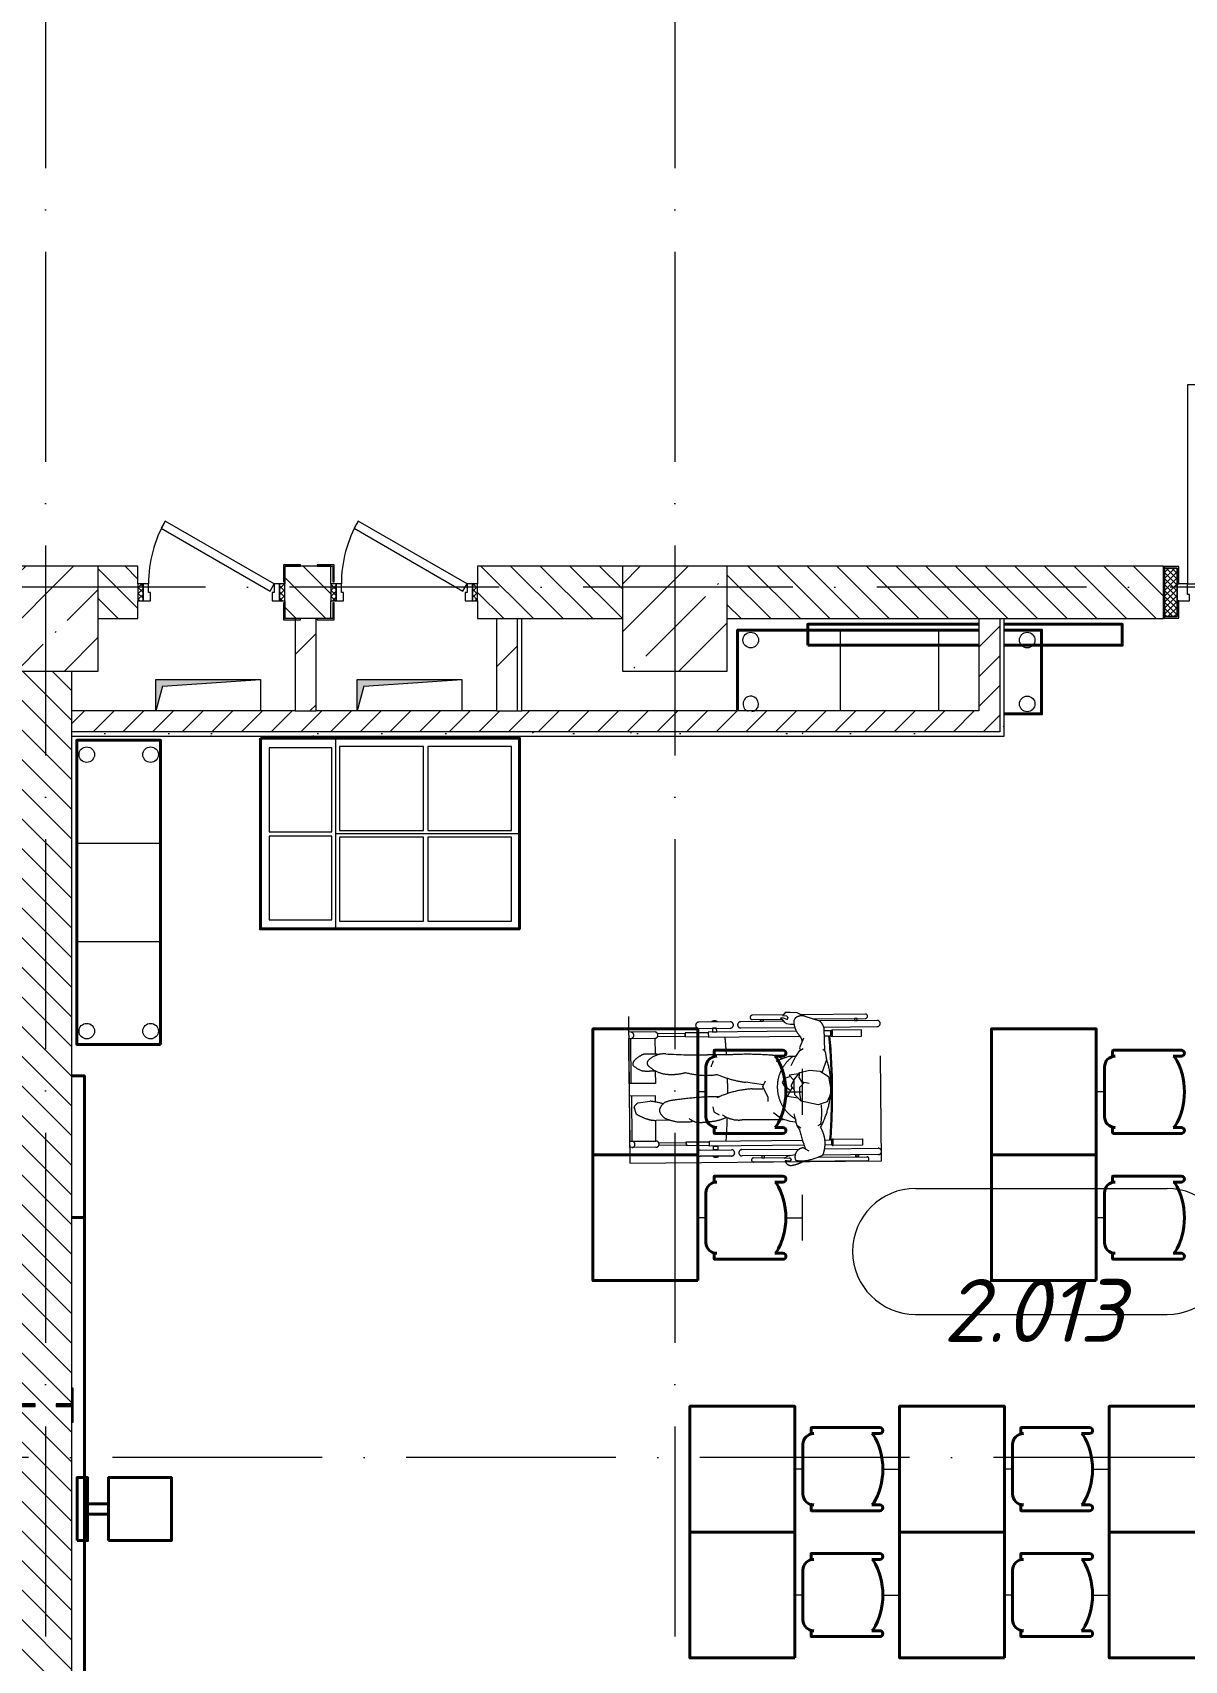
# Model space of a CAD drawing. Header units: millimetres. Extents: x -6467 to 105918, y -7090 to 92481.
# Drawn here: x 26888 to 32380, y 57964 to 65725 of the extents above; entities that cross this region are included whole.
import ezdxf

# ---------------------------------------------------------------- set-up
doc = ezdxf.new("R2010")
doc.units = ezdxf.units.MM
for name, pattern in [('50_200_ШТРИХ_1Т_ш5_п1_п1_', [1400, 1000, -200, 0, -200]), ('IMPORT-ACAD_ISO02W100', [3000, 2400, -600]), ('IMPORT-ACAD_ISO03W100', [6000, 2400, -3600])]:
    doc.linetypes.add(name, pattern=pattern)
for name, color, linetype, lineweight, true_color in [('A-AREA-IDEN-1', 7, 'Continuous', 9, 0xaaaaaa), ('A-GENM-1', 7, 'Continuous', 9, 0xaaaaaa), ('A-GENM-2', 7, 'Continuous', 20, 0xaaaaaa), ('I-WALL-1', 7, 'Continuous', 5, 0x787878), ('M-EQPM-1', 7, 'Continuous', 9, 0xaaaaaa), ('M-EQPM-2', 7, 'Continuous', 9, 0xe2e2e2), ('мебель 2 этаж-1', 7, 'Continuous', 40, 0xaaaaaa), ('Оси-3', 7, '50_200_ШТРИХ_1Т_ш5_п1_п1_', 9, 0xaaaaaa), ('ТХ_невидимый-1', 7, 'IMPORT-ACAD_ISO02W100', 20, 0xaaaaaa), ('ТХ_функционал-12', 7, 'IMPORT-ACAD_ISO03W100', 20, 0xaaaaaa), ('ТХ_функционал-14', 7, 'IMPORT-ACAD_ISO02W100', 20, 0xaaaaaa), ('ТХ_функционал-2', 7, 'Continuous', 40, 0xaaaaaa), ('ТХ_функционал-4', 7, 'Continuous', 20, 0xaaaaaa)]:
    doc.layers.add(name, color=color, linetype=linetype, lineweight=lineweight, true_color=true_color)
for name, color, linetype, lineweight in [('A-DOOR', 7, 'Continuous', 9), ('A-DOOR-2', 7, 'Continuous', 5), ('A-DOOR-FRAM', 7, 'Continuous', 9), ('A-DOOR-FRAM-2', 7, 'Continuous', 5), ('A-WALL', 7, 'Continuous', 5), ('A-WALL-FNSH-1', 7, 'Continuous', 5), ('I-WALL', 7, 'Continuous', 5), ('S-COLS', 7, 'Continuous', 9), ('S-COLS-1', 7, 'Continuous', 5)]:
    doc.layers.add(name, color=color, linetype=linetype, lineweight=lineweight)
doc.styles.add('ISOCPEUR_I', font='isocpeui.ttf', dxfattribs={"height": 300})
pattern_1 = [(135, (0, 0), (-70.71068, -70.71068), [])]
pattern_2 = [(45, (0, 0), (-169.7056, 169.7056), [])]
pattern_3 = [(0, (0, 0), (406.4, 101.6), [6.706, -298.094, 6.706, -298.094, -1625.6]), (0, (0, 0), (406.4, 101.6), [-609.6, 6.706, -602.894, 6.706, -298.094, -711.2]), (0, (0, 0), (406.4, 101.6), [-1524, 6.706, -196.494, 6.706, -501.294]), (120, (152.4, 50.8), (-291.18818, 301.15272), [6.706, -298.094, 6.706, -298.094, -1625.6]), (120, (152.4, 50.8), (-291.18818, 301.15272), [-609.6, 6.706, -602.894, 6.706, -298.094, -711.2]), (120, (152.4, 50.8), (-291.18818, 301.15272), [-1524, 6.706, -196.494, 6.706, -501.294]), (240, (203.2, 254), (-115.21182, -402.75272), [6.706, -298.094, 6.706, -298.094, -1625.6]), (240, (203.2, 254), (-115.21182, -402.75272), [-609.6, 6.706, -602.894, 6.706, -298.094, -711.2]), (240, (203.2, 254), (-115.21182, -402.75272), [-1524, 6.706, -196.494, 6.706, -501.294])]
pattern_4 = [(45, (0, 0), (-70.71068, 70.71068), [])]

# ---------------------------------------------------------------- blocks, each defined once
blk = doc.blocks.new('BSC_Колонна _Прямоугольная - 500х500-V12-АИ_План этажа Радиаторы_2')
at = {"layer": 'S-COLS-1'}
h = blk.add_hatch(dxfattribs=at)
h.set_pattern_fill('FP_40', color=256, style=0, pattern_type=2)
h.set_pattern_definition([(45, (-26950, -62931.04), (-228.0985, 228.0985), []), (45, (-26721.9, -62931.04), (-228.0985, 228.0985), [403.225, -80.645, 6.706, -73.939])])
h.paths.add_polyline_path([(-250, -250), (250, -250), (250, 250), (-250, 250)])
for p, q in [((250, 250), (-250, 250)), ((-250, 250), (-250, -250)), ((250, -250), (250, 250)), ((-250, -250), (250, -250))]:
    blk.add_line(p, q, dxfattribs=at)
blk = doc.blocks.new('BSC_Колонна _Прямоугольная - 500х500-V88-АИ_План этажа Радиаторы_2')
at = {"layer": 'S-COLS-1'}
h = blk.add_hatch(dxfattribs=at)
h.set_pattern_fill('FP_116', color=256, style=0, pattern_type=2)
h.set_pattern_definition([(45, (-29950, -62931.04), (-228.0985, 228.0985), []), (45, (-29721.9, -62931.04), (-228.0985, 228.0985), [403.225, -80.645, 6.706, -73.939])])
h.paths.add_polyline_path([(-250, -250), (250, -250), (250, 250), (-250, 250)])
for p, q in [((250, 250), (-250, 250)), ((-250, 250), (-250, -250)), ((250, -250), (250, 250)), ((-250, -250), (250, -250))]:
    blk.add_line(p, q, dxfattribs=at)
blk = doc.blocks.new('110_Дверь_СКБ_2Ст_Наружная1 - СОШ_Д-07_1760_1440_х2400мм_Все учебные помещения_ читальные залы-25547909-АИ_План этажа Радиаторы_2')
at = {"layer": 'A-DOOR-2'}
h = blk.add_hatch(dxfattribs=at)
h.set_pattern_fill('FP_120', color=256, style=0, pattern_type=2)
h.set_pattern_definition([(135, (1456.41, 189.685), (-14.14214, -14.14214), []), (225, (1456.41, 189.685), (14.14214, -14.14214), [])])
h.paths.add_polyline_path([(839.5, -115), (899.5, -115), (899.5, 115), (839.5, 115)])
at = {"layer": 'A-DOOR-FRAM-2'}
h = blk.add_hatch(dxfattribs=at)
h.set_pattern_fill('FP_121', color=256, style=0, pattern_type=2)
h.set_pattern_definition([(45, (-666.384, 189.685), (-14.1421, 14.1421), []), (135, (-666.384, 189.685), (-14.1421, -14.1421), [])])
h.paths.add_polyline_path([(-860.5, -115), (-800.5, -115), (-800.5, 115), (-860.5, 115)])
at = {"layer": 'A-DOOR'}
for p, q in [((-750.5, 990), (-750.5, 40)), ((-700.5, 990), (-750.5, 990)), ((-700.5, 40), (-700.5, 990)), ((789.5, 630), (739.5, 630)), ((739.5, 630), (739.5, 40)), ((789.5, 40), (789.5, 630)), ((-750.5, 40), (-700.5, 40)), ((739.5, 40), (789.5, 40))]:
    blk.add_line(p, q, dxfattribs=at)
at = {"layer": 'A-DOOR-2'}
for p, q in [((-792.5, 123), (-862.5, 123)), ((-862.5, 123), (-862.5, 115)), ((-862.5, 115), (-800.5, 115)), ((-800.5, 115), (-800.5, 40)), ((-792.5, 40), (-792.5, 123)), ((901.5, 123), (831.5, 123)), ((831.5, 123), (831.5, 40)), ((839.5, 40), (839.5, 115)), ((839.5, 115), (901.5, 115)), ((901.5, 115), (901.5, 123)), ((-800.5, 40), (-792.5, 40)), ((831.5, 40), (839.5, 40)), ((-792.5, -40), (-800.5, -40)), ((-800.5, -40), (-800.5, -115)), ((-792.5, -123), (-792.5, -40)), ((839.5, -40), (831.5, -40)), ((831.5, -40), (831.5, -123)), ((839.5, -115), (839.5, -40)), ((-862.5, -115), (-862.5, -123)), ((-800.5, -115), (-862.5, -115)), ((-862.5, -123), (-792.5, -123)), ((831.5, -123), (901.5, -123)), ((901.5, -115), (839.5, -115)), ((901.5, -123), (901.5, -115))]:
    blk.add_line(p, q, dxfattribs=at)
for centre, radius, start, end in [((-750.5, 40), 950, 0, 90), ((789.5, 40), 590, 90, 180)]:
    blk.add_arc(centre, radius, start, end, dxfattribs=at)
at = {"layer": 'A-DOOR-FRAM'}
for p, q in [((-800.5, 115), (-860.5, 115)), ((-860.5, 115), (-860.5, -115)), ((-800.5, -115), (-800.5, 115)), ((899.5, 115), (839.5, 115)), ((839.5, 115), (839.5, -115)), ((899.5, -115), (899.5, 115)), ((-750.5, 40), (-800.5, 40)), ((-800.5, 40), (-800.5, -40)), ((-750.5, -10), (-750.5, 40)), ((789.5, 40), (789.5, -10)), ((839.5, 40), (789.5, 40)), ((839.5, -40), (839.5, 40)), ((-800.5, -40), (-740.5, -40)), ((-740.5, -10), (-750.5, -10)), ((-740.5, -40), (-740.5, -10)), ((789.5, -10), (779.5, -10)), ((779.5, -10), (779.5, -40)), ((779.5, -40), (839.5, -40)), ((-860.5, -115), (-800.5, -115)), ((839.5, -115), (899.5, -115))]:
    blk.add_line(p, q, dxfattribs=at)
blk = doc.blocks.new('Канал вертикальный прямоугольный - Шахта - значок проема-24087324-АИ_План этажа Радиаторы_2')
at = {"layer": 'M-EQPM-2'}
blk.add_hatch(color=256, dxfattribs=at).paths.add_polyline_path([(-250, 75), (-250, -75), (-217.5, 42.5), (250, 75)])
at = {"layer": 'M-EQPM-1'}
for p, q in [((-250, -75), (-250, 75)), ((-250, 75), (250, 75)), ((-217.5, 42.5), (-250, -75)), ((-217.5, 42.5), (250, 75)), ((250, 75), (250, -75)), ((250, -75), (-250, -75))]:
    blk.add_line(p, q, dxfattribs=at)
blk = doc.blocks.new('110_Дверь_СКБ_1Ст_Внутренняя - ДОО_Д-22_Дв_700x2100h_Технический шкаф ЭОМ и СС EI30-25217176-АИ_План этажа Радиаторы_2')
at = {"layer": 'A-DOOR-2'}
h = blk.add_hatch(dxfattribs=at)
h.set_pattern_fill('FP_232', color=256, style=0, pattern_type=2)
h.set_pattern_definition([(135, (1951.41, 189.685), (-14.14214, -14.14214), []), (225, (1951.41, 189.685), (14.14214, -14.14214), [])])
h.paths.add_polyline_path([(362.5, -40), (362.5, 40), (337.5, 40), (337.5, -40)])
at = {"layer": 'A-DOOR-FRAM-2'}
h = blk.add_hatch(dxfattribs=at)
h.set_pattern_fill('FP_233', color=256, style=0, pattern_type=2)
h.set_pattern_definition([(45, (-171.384, 189.685), (-14.1421, 14.1421), []), (135, (-171.384, 189.685), (-14.1421, -14.1421), [])])
h.paths.add_polyline_path([(-312.5, -40), (-312.5, 40), (-337.5, 40), (-337.5, -40)])
at = {"layer": 'A-DOOR'}
for p, q in [((-207.1, 340), (-227.1, 305.4)), ((312.5, 40), (-207.1, 340)), ((-227.1, 305.4), (292.5, 5.4)), ((292.5, 5.4), (312.5, 40))]:
    blk.add_line(p, q, dxfattribs=at)
at = {"layer": 'A-DOOR-2'}
blk.add_arc((312.5, 40), 600, 150, 180, dxfattribs=at)
at = {"layer": 'A-DOOR-FRAM'}
for p, q in [((-312.5, 40), (-337.5, 40)), ((-337.5, 40), (-337.5, -40)), ((-287.5, 40), (-312.5, 40)), ((-312.5, 40), (-312.5, -40)), ((-312.5, -40), (-312.5, 40)), ((-287.5, 0), (-287.5, 40)), ((-277.5, 0), (-287.5, 0)), ((-277.5, -40), (-277.5, 0)), ((312.5, 0), (302.5, 0)), ((302.5, 0), (302.5, -40)), ((312.5, 40), (312.5, 0)), ((337.5, 40), (312.5, 40)), ((337.5, -40), (337.5, 40)), ((362.5, 40), (337.5, 40)), ((337.5, 40), (337.5, -40)), ((362.5, -40), (362.5, 40)), ((-337.5, -40), (-312.5, -40)), ((-312.5, -40), (-277.5, -40)), ((302.5, -40), (337.5, -40)), ((337.5, -40), (362.5, -40))]:
    blk.add_line(p, q, dxfattribs=at)
blk = doc.blocks.new('АР_Перемычка1 - АР_Перемычка-25547967-АИ_План этажа Радиаторы_2')
at = {"layer": 'A-GENM-1'}
blk.add_line((-350, -125), (-343, -125), dxfattribs=at)
blk = doc.blocks.new('Фахверк _газобетон торцы_789 - Фахверк _газобетон торцы_-25914438-АИ_План этажа Радиаторы_2')
at = {"layer": 'A-GENM-2'}
for p, q in [((-31025, 11134.7), (-31106, 11134.7)), ((-31106, 11134.7), (-31106, 11053.7)), ((-31100, 11053.7), (-31100, 11128.7)), ((-31100, 11128.7), (-31025, 11128.7)), ((-31025, 11128.7), (-31025, 11134.7)), ((-31106, 11053.7), (-31100, 11053.7)), ((-31100, 10953.7), (-31106, 10953.7)), ((-31106, 10953.7), (-31106, 10872.7)), ((-31100, 10878.7), (-31100, 10953.7)), ((-31106, 10872.7), (-31025, 10872.7)), ((-31025, 10878.7), (-31100, 10878.7)), ((-31025, 10872.7), (-31025, 10878.7))]:
    blk.add_line(p, q, dxfattribs=at)
blk = doc.blocks.new('Фахверк _газобетон торцы_790 - Фахверк _газобетон торцы_-25914458-АИ_План этажа Радиаторы_2')
at = {"layer": 'A-GENM-2'}
for p, q in [((41046, 11134.7), (40965, 11134.7)), ((40965, 11134.7), (40965, 11128.7)), ((40965, 11128.7), (41040, 11128.7)), ((41040, 11128.7), (41040, 11053.7)), ((41046, 11053.7), (41046, 11134.7)), ((41040, 11053.7), (41046, 11053.7)), ((41040, 10953.7), (41040, 10878.7)), ((41046, 10953.7), (41040, 10953.7)), ((41046, 10872.7), (41046, 10953.7)), ((41040, 10878.7), (40965, 10878.7)), ((40965, 10878.7), (40965, 10872.7)), ((40965, 10872.7), (41046, 10872.7))]:
    blk.add_line(p, q, dxfattribs=at)
blk = doc.blocks.new('Фахверк _газобетон торцы_863 - Фахверк _газобетон торцы_-26105413-АИ_План этажа Радиаторы_2')
at = {"layer": 'A-GENM-2'}
for p, q in [((41046, 11134.7), (40965, 11134.7)), ((40965, 11134.7), (40965, 11128.7)), ((40965, 11128.7), (41040, 11128.7)), ((41040, 11128.7), (41040, 11053.7)), ((41046, 11053.7), (41046, 11134.7)), ((41040, 11053.7), (41046, 11053.7)), ((41040, 10953.7), (41040, 10878.7)), ((41046, 10953.7), (41040, 10953.7)), ((41046, 10872.7), (41046, 10953.7)), ((41040, 10878.7), (40965, 10878.7)), ((40965, 10878.7), (40965, 10872.7)), ((40965, 10872.7), (41046, 10872.7))]:
    blk.add_line(p, q, dxfattribs=at)
blk = doc.blocks.new('Фахверк _газобетон торцы_864 - Фахверк _газобетон торцы_-26105470-АИ_План этажа Радиаторы_2')
at = {"layer": 'A-GENM-2'}
for p, q in [((41046, 105920.3), (40965, 105920.3)), ((40965, 105920.3), (40965, 105914.3)), ((40965, 105914.3), (41040, 105914.3)), ((41040, 105914.3), (41040, 105839.3)), ((41046, 105839.3), (41046, 105920.3)), ((41040, 105839.3), (41046, 105839.3)), ((41046, 105739.3), (41040, 105739.3)), ((41040, 105739.3), (41040, 105664.3)), ((41046, 105658.3), (41046, 105739.3)), ((41040, 105664.3), (40965, 105664.3)), ((40965, 105664.3), (40965, 105658.3)), ((40965, 105658.3), (41046, 105658.3))]:
    blk.add_line(p, q, dxfattribs=at)
blk = doc.blocks.new('мебель 2 этаж-28800768-АИ_План этажа Радиаторы_2')
at = {"layer": 'ТХ_невидимый-1'}
for p, q in [((32323.1, 62280.7), (32323.1, 62499.4)), ((32823.1, 62280.7), (32823.1, 62499.4)), ((34223.5, 62280.7), (34223.5, 62499.4)), ((32362.1, 62390), (32323.1, 62390)), ((32743.4, 62390), (32823.1, 62390)), ((34262.5, 62390), (34223.5, 62390)), ((32323.1, 61680.7), (32323.1, 61899.4)), ((32823.1, 61680.7), (32823.1, 61899.4)), ((34223.5, 61680.7), (34223.5, 61899.4)), ((32362.1, 61790), (32323.1, 61790)), ((32743.4, 61790), (32823.1, 61790)), ((34262.5, 61790), (34223.5, 61790)), ((32785.5, 60481.4), (32785.5, 60700.1)), ((33285.5, 60481.4), (33285.5, 60700.1)), ((33785.5, 60481.4), (33785.5, 60700.1)), ((34285.5, 60481.4), (34285.5, 60700.1)), ((32824.5, 60590.8), (32785.5, 60590.8)), ((33205.7, 60590.8), (33285.5, 60590.8)), ((33824.5, 60590.8), (33785.5, 60590.8)), ((34205.7, 60590.8), (34285.5, 60590.8)), ((32785.5, 59881.4), (32785.5, 60100.1)), ((33285.5, 59881.4), (33285.5, 60100.1)), ((33785.5, 59881.4), (33785.5, 60100.1)), ((34285.5, 59881.4), (34285.5, 60100.1)), ((32824.5, 59990.8), (32785.5, 59990.8)), ((33205.7, 59990.8), (33285.5, 59990.8)), ((33824.5, 59990.8), (33785.5, 59990.8)), ((34205.7, 59990.8), (34285.5, 59990.8))]:
    blk.add_line(p, q, dxfattribs=at)
at = {"layer": 'ТХ_функционал-12'}
for p, q in [((32477.8, 62723.9), (32327.8, 62722.4)), ((32731.9, 62726.4), (32527.8, 62724.4)), ((32730.1, 62756.4), (32582.5, 62754.9)), ((32582.7, 62734.9), (32723.4, 62736.3)), ((32746.2, 62736.5), (32750.2, 62736.6)), ((33122.5, 62760.2), (32816.4, 62757.2)), ((32904.6, 62727), (32835.6, 62749.7)), ((32871.9, 62737.8), (33122.7, 62740.2)), ((33177.8, 62730.8), (32901.5, 62728.1)), ((32005.7, 62429.2), (32003.6, 62644.2)), ((32328.1, 62692.4), (32478.1, 62693.9)), ((32528.1, 62694.4), (32785.8, 62696.9)), ((32924, 62698.3), (33178.1, 62700.8)), ((32928.9, 62584.4), (32925.1, 62694.2)), ((32122.9, 62488.9), (32092.2, 62488.6)), ((32781.2, 62445.7), (32809.2, 62482.6)), ((32636.9, 62423.8), (32551, 62435.3)), ((32582.3, 62404.1), (32632.7, 62404.6)), ((32006.3, 62369.2), (32008.4, 62154.3)), ((32039.3, 62337.1), (32094.8, 62346)), ((32816, 62346), (32784.8, 62377.3)), ((32030.8, 62282.4), (32019.2, 62316.4)), ((32190.1, 62255.2), (32124.5, 62253.9)), ((32730.8, 62257.2), (32534.2, 62256.6)), ((32909.8, 62236.5), (32896.3, 62227.8)), ((32333.8, 62112.5), (32483.8, 62113.9)), ((32533.8, 62114.4), (32807.6, 62117.1)), ((32826.9, 62123), (32852.9, 62107.9)), ((33184.1, 62090.8), (32917.6, 62088.2)), ((32928.1, 62118.3), (33183.8, 62120.8)), ((32484.1, 62083.9), (32334.1, 62082.5)), ((32760.3, 62086.6), (32534.1, 62084.4)), ((32589.2, 62075), (32739.7, 62076.4)), ((32741.2, 62056.5), (32589.4, 62055)), ((33129.4, 62060.3), (32823.6, 62057.3)), ((32894, 62078), (33129.2, 62080.3))]:
    blk.add_line(p, q, dxfattribs=at)
at = {"layer": 'ТХ_функционал-12', "flags": 128}
for points in [[(31992.6, 62749.1), (31999.4, 62049.2), (33199.4, 62061), (33192.5, 62760.9)], [(32634.7, 62735.4), (32634.8, 62725.4), (32622.8, 62725.3), (32622.7, 62735.3)], [(33070.7, 62739.7), (33070.8, 62729.7), (33082.8, 62729.8), (33082.7, 62739.8)], [(32393.1, 62693.1), (32393.3, 62675.1), (32413.3, 62675.3), (32413.1, 62693.3)], [(32963.3, 62683.7), (32963.5, 62653.7), (33103.5, 62655), (33103.2, 62685), (32963.3, 62683.7), (32963.5, 62653.7), (32960.5, 62653.6), (32960.3, 62683.6)], [(32398.8, 62113.1), (32398.7, 62131.1), (32418.7, 62131.3), (32418.8, 62113.3)], [(32968.7, 62133.7), (32968.4, 62163.7), (33108.4, 62165.1), (33108.7, 62135.1), (32968.7, 62133.7), (32968.4, 62163.7), (32965.4, 62163.7), (32965.7, 62133.7)], [(32641.2, 62075.5), (32641.1, 62085.5), (32629.1, 62085.4), (32629.2, 62075.4)], [(33077.2, 62079.8), (33077.1, 62089.8), (33089.1, 62089.9), (33089.2, 62079.9)]]:
    blk.add_lwpolyline(points, close=True, dxfattribs=at)
for points in [[(32822.6, 62752.2), (32819.2, 62755.8), (32796.3, 62767.1), (32763.6, 62767.8), (32739.9, 62767.9), (32735.6, 62760.9), (32727.3, 62754), (32746.8, 62751.7), (32753.1, 62746.3), (32749.9, 62735.5), (32731.8, 62740.4), (32717.3, 62741.2), (32728.7, 62732), (32734.5, 62721.8), (32746, 62716.1), (32762.9, 62712.7), (32783, 62712.7)], [(32118.3, 62675.4), (31993.3, 62674.1), (31993.6, 62644.1), (32118.6, 62645.4), (32119.3, 62569.1)], [(32120.1, 62488.9), (32120.7, 62430.4), (31995.7, 62429.1), (31993.6, 62644.1)], [(32132.2, 62654.5), (32263.5, 62655.8), (32263.4, 62667.8), (32132.1, 62666.5)], [(32373.3, 62671.9), (32263.3, 62670.8), (32263.5, 62652.8), (32373.5, 62653.9)], [(32793.3, 62679), (32373.3, 62674.9), (32373.5, 62650.9), (32811, 62655.2)], [(32827.2, 62645.6), (32808, 62600.4), (32813.5, 62587.5)], [(32926.4, 62656.3), (32957.5, 62656.6), (32957.3, 62680.6), (32925.6, 62680.3)], [(32960.3, 62683.6), (32957.3, 62680.6), (32957.5, 62656.6), (32960.5, 62653.6)], [(32788.6, 62558.6), (32757.7, 62558.3), (32704.1, 62538.7), (32696.1, 62534)], [(32825.1, 62594.7), (32805.3, 62582.4), (32788.6, 62558.6), (32767.5, 62513.9)], [(32917, 62482.5), (32937.9, 62544.3), (32931.9, 62581.1), (32928.9, 62584.4), (32919.8, 62593.4)], [(32397.1, 62537.8), (32392.1, 62523.1), (32386.8, 62513.4), (32386.9, 62508.6)], [(32854.6, 62430.4), (32820.8, 62435.4), (32806.5, 62458.9), (32809.1, 62482.6), (32855.9, 62492.9), (32907.3, 62488.8), (32947.1, 62462.9), (32955.9, 62410.5), (32956.2, 62378.9), (32939.9, 62341.9), (32897.8, 62328.4), (32816, 62346), (32810.2, 62382.7), (32809.9, 62411.6), (32830.3, 62434)], [(32659.5, 62344.3), (32658.5, 62362.8), (32632.7, 62415.2), (32646, 62442)], [(32764.6, 62462.8), (32736.4, 62452.9), (32725.3, 62434.5), (32733.8, 62421.4), (32759.3, 62400.7), (32765.7, 62396.7)], [(32773.3, 62411.3), (32751.2, 62369), (32800.6, 62361.4)], [(32804.2, 62476), (32758.6, 62468.9), (32781.4, 62445.5)], [(32781.1, 62445.2), (32767.6, 62419.1), (32781.8, 62400.9)], [(32121.6, 62341.2), (32121.3, 62370.4), (31996.3, 62369.1), (31998.4, 62154.2)], [(32123.7, 62125.4), (31998.7, 62124.2), (31998.4, 62154.2), (32123.4, 62155.4), (32122.4, 62253.9)], [(32394.1, 62319.1), (32399.5, 62295), (32425.5, 62280.7)], [(32789.4, 62245.5), (32763.7, 62248.2), (32718.6, 62263.6), (32684.9, 62289.8)], [(32814.2, 62216.1), (32797.5, 62228), (32782.4, 62284.8)], [(32137.2, 62146.5), (32268.5, 62147.8), (32268.6, 62135.8), (32137.4, 62134.5)], [(32378.6, 62133.9), (32268.6, 62132.8), (32268.5, 62150.8), (32378.5, 62151.9)], [(32829.9, 62135.3), (32378.7, 62130.9), (32378.4, 62154.9), (32822.1, 62159.3)], [(32758.3, 62074.1), (32736, 62072.2), (32737, 62074.8), (32754.3, 62085.5), (32788.1, 62091.8)], [(32929.4, 62160.3), (32962.4, 62160.6), (32962.6, 62136.6), (32930.1, 62136.3)], [(32965.7, 62133.7), (32962.6, 62136.6), (32962.4, 62160.6), (32965.4, 62163.7)]]:
    blk.add_lwpolyline(points, dxfattribs=at)
at = {"layer": 'ТХ_функционал-12'}
for centre, radius, start, end in [((32328, 62707.4), 15, 90.56305, 270.56305), ((32403, 62703.2), 25, 53.69315, 127.43295), ((32478, 62708.9), 15, 270.56305, 90.56305), ((32528, 62709.4), 15, 90.56305, 270.56305), ((32582.6, 62744.9), 10, 90.56305, 270.56305), ((32808.6, 62721.2), 28.5, 116.49356, 168.91943), ((32889.9, 62730.2), 109.3, 181.79756, 218.17966), ((32819.3, 62699.9), 52.4, 71.84519, 116.49356), ((32865.4, 62679.7), 61.5, 13.6519, 50.41976), ((33122.6, 62750.2), 10, 270.56305, 90.56305), ((33177.9, 62715.8), 15, 270.56305, 90.56305), ((32003.4, 62659.2), 15, 270.56305, 90.56305), ((32118.4, 62660.4), 15, 270.56305, 90.56305), ((29385.9, 62373.5), 3080.2, 3.58721, 5.18118), ((32770.7, 62624.1), 50.8, 7.8508, 49.10449), ((29880.9, 62378.4), 3080.2, 355.94493, 5.18118), ((29885.9, 62378.4), 3080.2, 355.94493, 5.18118), ((32156.3, 62391.4), 201, 121.09833, 133.16048), ((32074.8, 62528.7), 41.3, 86.38319, 122.75637), ((32076.9, 61531.5), 1038.5, 86.5971, 89.97054), ((32163.6, 62462.6), 108.5, 86.54015, 135.48179), ((32325.7, 65143.8), 2577.6, 266.54015, 270.95687), ((32406.4, 60314.4), 2252.4, 88.38009, 90.95687), ((32561, 61184.3), 1384.6, 85.81177, 93.7666), ((32664.5, 62455), 110.2, 56.19276, 91.19828), ((32879.7, 62413.6), 177.5, 125.30566, 239.16304), ((32044.6, 62520.1), 31.3, 145.21812, 185.99071), ((32101.2, 62613.1), 130.3, 227.61326, 249.54155), ((32089.8, 62734), 245.4, 261.99729, 270.56305), ((32098.2, 62526.9), 16.7, 135.48179, 225.64431), ((32189.1, 62619.9), 146.7, 225.64431, 265.17848), ((32197.7, 62722.3), 249.5, 265.17848, 285.68311), ((32362.1, 62820.8), 352.3, 254.03767, 278.68011), ((32540.6, 62417.3), 417.5, 331.88467, 18.03045), ((32607.9, 61953.2), 451.6, 93.25853, 115.5412), ((32621.8, 62959.9), 529.3, 247.03466, 262.32282), ((29385.9, 62373.5), 3080.2, 0.15761, 1.50358), ((33092.1, 62427.8), 311.4, 176.70193, 189.33873), ((32060.9, 62296), 46.4, 117.71132, 153.86771), ((31931.7, 61365.1), 994.3, 76.85445, 80.55751), ((32207.3, 62279.8), 72.2, 124.12876, 150.20186), ((32229.2, 62184.3), 167.4, 93.8236, 111.88266), ((32429, 60901.8), 1464.8, 90.11321, 98.27825), ((32589.2, 62291.3), 325.3, 350.29253, 6.47195), ((32349.9, 62931), 722.8, 243.80367, 247.33864), ((32121.9, 62384.9), 131, 247.33864, 271.13558), ((32167.1, 62301.5), 26.6, 147.51543, 213.61068), ((32216.1, 62332.7), 84.7, 212.87217, 235.04941), ((32266.1, 62501.3), 257.6, 247.5008, 259.29167), ((32256.5, 62667.7), 421.3, 264.79262, 275.52584), ((32344.4, 62339), 98.4, 231.10015, 250.26556), ((32338.3, 62438.3), 193.9, 261.97559, 281.293), ((32371.1, 62447.7), 199.5, 271.46297, 296.4533), ((32517.7, 62387.8), 132.2, 234.29652, 277.19576), ((29385.9, 62373.5), 3080.2, 355.94493, 358.01582), ((32873.4, 62263.6), 84.7, 181.59556, 220.15688), ((33531.3, 62378.1), 742.1, 193.17286, 200.54976), ((32783.1, 62143.9), 147.2, 338.22773, 31.39332), ((32008.6, 62139.3), 15, 270.56305, 90.56305), ((32123.6, 62140.4), 15, 270.56305, 90.56305), ((32334, 62097.5), 15, 90.56305, 270.56305), ((32484, 62098.9), 15, 270.56305, 90.56305), ((32534, 62099.4), 15, 90.56305, 270.56305), ((32829.5, 62080.1), 43.1, 93.53084, 202.17186), ((33183.9, 62105.8), 15, 270.56305, 90.56305), ((32408.9, 62103.2), 25, 233.69315, 307.43295), ((32589.3, 62065), 10, 90.56305, 270.56305), ((32766.7, 62066), 27.2, 189.09662, 268.76759), ((32555, 60946.1), 1130.8, 79.39201, 80.58988), ((32758.4, 62063.4), 10.8, 51.91108, 90.90266), ((32765.8, 62059.8), 3.54, 86.25802, 220.16387), ((32739.2, 62038.8), 42, 45.70995, 51.91108), ((32766.3, 62066.6), 3.2, 266.25802, 45.70995), ((32747.9, 62193.5), 155.8, 276.71132, 301.79229), ((32818.4, 62188.3), 127.8, 256.98527, 282.07265), ((32778.3, 62376.2), 319.9, 282.07265, 296.25758), ((33129.3, 62070.3), 10, 270.56305, 90.56305)]:
    blk.add_arc(centre, radius, start, end, dxfattribs=at)
at = {"layer": 'ТХ_функционал-14', "flags": 128}
for points in [[(31015.2, 63636.1), (31015.2, 64036.1), (30615.2, 64036.1), (30615.2, 63636.1)], [(31435.2, 63636.1), (31435.2, 64036.1), (31035.2, 64036.1), (31035.2, 63636.1)], [(30278.5, 63629.6), (30578.5, 63629.6), (30578.5, 64029.6), (30278.5, 64029.6)], [(30278.5, 63209.6), (30578.5, 63209.6), (30578.5, 63609.6), (30278.5, 63609.6)], [(31015.2, 63204.1), (31015.2, 63604.1), (30615.2, 63604.1), (30615.2, 63204.1)], [(31435.2, 63204.1), (31435.2, 63604.1), (31035.2, 63604.1), (31035.2, 63204.1)]]:
    blk.add_lwpolyline(points, close=True, dxfattribs=at)
at = {"layer": 'ТХ_функционал-2'}
for p, q in [((33663.5, 64519.5), (32847.2, 64519.5)), ((32400.6, 62562.6), (32400.6, 62585.7)), ((32403.1, 62588.2), (32729.2, 62588.2)), ((32413.4, 62560), (32403.1, 62560)), ((32729.2, 62560), (32689.9, 62560)), ((34301, 62562.6), (34301, 62585.7)), ((34303.5, 62588.2), (34629.6, 62588.2)), ((34313.8, 62560), (34303.5, 62560)), ((34629.6, 62560), (34590.3, 62560)), ((32362.1, 62271.3), (32362.1, 62508.7)), ((34262.5, 62271.3), (34262.5, 62508.7)), ((32400.6, 62194.4), (32400.6, 62217.5)), ((32403.1, 62220.1), (32413.4, 62220.1)), ((32729.2, 62191.8), (32403.1, 62191.8)), ((32689.9, 62220.1), (32729.2, 62220.1)), ((34301, 62194.4), (34301, 62217.5)), ((34303.5, 62220.1), (34313.8, 62220.1)), ((34629.6, 62191.8), (34303.5, 62191.8)), ((34590.3, 62220.1), (34629.6, 62220.1)), ((32400.6, 61962.6), (32400.6, 61985.7)), ((32403.1, 61988.2), (32729.2, 61988.2)), ((32413.4, 61960), (32403.1, 61960)), ((32729.2, 61960), (32689.9, 61960)), ((34301, 61962.6), (34301, 61985.7)), ((34303.5, 61988.2), (34629.6, 61988.2)), ((34313.8, 61960), (34303.5, 61960)), ((34629.6, 61960), (34590.3, 61960)), ((32362.1, 61671.3), (32362.1, 61908.7)), ((34262.5, 61671.3), (34262.5, 61908.7)), ((29338.5, 61790.8), (29398.5, 61790.8)), ((32400.6, 61594.4), (32400.6, 61617.5)), ((32403.1, 61620.1), (32413.4, 61620.1)), ((32729.2, 61591.8), (32403.1, 61591.8)), ((32689.9, 61620.1), (32729.2, 61620.1)), ((34301, 61594.4), (34301, 61617.5)), ((34303.5, 61620.1), (34313.8, 61620.1)), ((34629.6, 61591.8), (34303.5, 61591.8)), ((34590.3, 61620.1), (34629.6, 61620.1)), ((32863, 60763.3), (32863, 60786.4)), ((32865.5, 60788.9), (33191.6, 60788.9)), ((33863, 60763.3), (33863, 60786.4)), ((33865.5, 60788.9), (34191.6, 60788.9)), ((32824.5, 60472.1), (32824.5, 60709.5)), ((32875.8, 60760.7), (32865.5, 60760.7)), ((33191.6, 60760.7), (33152.3, 60760.7)), ((33824.5, 60472.1), (33824.5, 60709.5)), ((33875.8, 60760.7), (33865.5, 60760.7)), ((34191.6, 60760.7), (34152.3, 60760.7)), ((32863, 60395.1), (32863, 60418.2)), ((32865.5, 60420.8), (32875.8, 60420.8)), ((33191.6, 60392.6), (32865.5, 60392.6)), ((33152.3, 60420.8), (33191.6, 60420.8)), ((33863, 60395.1), (33863, 60418.2)), ((33865.5, 60420.8), (33875.8, 60420.8)), ((34191.6, 60392.6), (33865.5, 60392.6)), ((34152.3, 60420.8), (34191.6, 60420.8)), ((32863, 60163.3), (32863, 60186.4)), ((32865.5, 60188.9), (33191.6, 60188.9)), ((32875.8, 60160.7), (32865.5, 60160.7)), ((33191.6, 60160.7), (33152.3, 60160.7)), ((33863, 60163.3), (33863, 60186.4)), ((33865.5, 60188.9), (34191.6, 60188.9)), ((33875.8, 60160.7), (33865.5, 60160.7)), ((34191.6, 60160.7), (34152.3, 60160.7)), ((32824.5, 59872.1), (32824.5, 60109.5)), ((33824.5, 59872.1), (33824.5, 60109.5)), ((32863, 59795.1), (32863, 59818.2)), ((32865.5, 59820.8), (32875.8, 59820.8)), ((33191.6, 59792.6), (32865.5, 59792.6)), ((33152.3, 59820.8), (33191.6, 59820.8)), ((33863, 59795.1), (33863, 59818.2)), ((33865.5, 59820.8), (33875.8, 59820.8)), ((34191.6, 59792.6), (33865.5, 59792.6)), ((34152.3, 59820.8), (34191.6, 59820.8))]:
    blk.add_line(p, q, dxfattribs=at)
at = {"layer": 'ТХ_функционал-2', "flags": 128}
for points in [[(33663.5, 64591.6), (32512.6, 64591.6), (32512.6, 64206.3)], [(32847.2, 64519.5), (32847.2, 64619.5), (33663.5, 64619.5)], [(33783.5, 64619.5), (34347.2, 64619.5), (34347.2, 64519.5), (33783.5, 64519.5)], [(33783.5, 64191.6), (33962.6, 64191.6), (33962.6, 64591.6), (33783.5, 64591.6)], [(29338.5, 58415.8), (29398.5, 58415.8), (29398.5, 59090.8), (29398.5, 61790.8), (29398.5, 62465.8), (29338.5, 62465.8)]]:
    blk.add_lwpolyline(points, dxfattribs=at)
for points in [[(29761.7, 62616.4), (29761.7, 64066.4), (29361.7, 64066.4), (29361.7, 62616.4)], [(30237.8, 64076.7), (31472.8, 64076.7), (31472.8, 63166.7), (30237.8, 63166.7)], [(32323.1, 62090), (32323.1, 62690), (31823.1, 62690), (31823.1, 62090)], [(34223.5, 62090), (34223.5, 62690), (33723.5, 62690), (33723.5, 62090)], [(32323.1, 61490), (32323.1, 62090), (31823.1, 62090), (31823.1, 61490)], [(34223.5, 61490), (34223.5, 62090), (33723.5, 62090), (33723.5, 61490)], [(29338.5, 61790.8), (29398.5, 61790.8)], [(32785.5, 60290.8), (32785.5, 60890.8), (32285.5, 60890.8), (32285.5, 60290.8)], [(33785.5, 60290.8), (33785.5, 60890.8), (33285.5, 60890.8), (33285.5, 60290.8)], [(34785.5, 60290.8), (34785.5, 60890.8), (34285.5, 60890.8), (34285.5, 60290.8)], [(29363.5, 60250.8), (29363.5, 60550.8), (29413.5, 60550.8), (29413.5, 60250.8)], [(29513.5, 60250.8), (29513.5, 60550.8), (29813.5, 60550.8), (29813.5, 60250.8)], [(29413.5, 60375.8), (29413.5, 60425.8), (29513.5, 60425.8), (29513.5, 60375.8)], [(32785.5, 59690.8), (32785.5, 60290.8), (32285.5, 60290.8), (32285.5, 59690.8)], [(33785.5, 59690.8), (33785.5, 60290.8), (33285.5, 60290.8), (33285.5, 59690.8)], [(34785.5, 59690.8), (34785.5, 60290.8), (34285.5, 60290.8), (34285.5, 59690.8)]]:
    blk.add_lwpolyline(points, close=True, dxfattribs=at)
at = {"layer": 'ТХ_функционал-2'}
for centre, radius, start, end in [((32413.4, 62508.7), 51.3, 90, 180), ((32403.1, 62585.7), 2.56, 90, 180), ((32403.1, 62562.6), 2.56, 180, 270), ((32689.9, 62551.5), 8.55, 31.93175, 90), ((32729.2, 62574.1), 14.1, 270, 90), ((34313.8, 62508.7), 51.3, 90, 180), ((34303.5, 62585.7), 2.56, 90, 180), ((34303.5, 62562.6), 2.56, 180, 270), ((34590.3, 62551.5), 8.55, 31.93175, 90), ((34629.6, 62574.1), 14.1, 270, 90), ((32422.2, 62390), 321.2, 328.88631, 31.11369), ((34322.6, 62390), 321.2, 328.88631, 31.11369), ((32413.4, 62271.3), 51.3, 180, 270), ((34313.8, 62271.3), 51.3, 180, 270), ((32403.1, 62217.5), 2.56, 90, 180), ((32403.1, 62194.4), 2.56, 180, 270), ((32689.9, 62228.6), 8.55, 270, 328.06825), ((32729.2, 62205.9), 14.1, 270, 90), ((34303.5, 62217.5), 2.56, 90, 180), ((34303.5, 62194.4), 2.56, 180, 270), ((34590.3, 62228.6), 8.55, 270, 328.06825), ((34629.6, 62205.9), 14.1, 270, 90), ((32413.4, 61908.7), 51.3, 90, 180), ((32403.1, 61985.7), 2.56, 90, 180), ((32403.1, 61962.6), 2.56, 180, 270), ((32689.9, 61951.5), 8.55, 31.93175, 90), ((32422.2, 61790), 321.2, 328.88631, 31.11369), ((32729.2, 61974.1), 14.1, 270, 90), ((34313.8, 61908.7), 51.3, 90, 180), ((34303.5, 61985.7), 2.56, 90, 180), ((34303.5, 61962.6), 2.56, 180, 270), ((34590.3, 61951.5), 8.55, 31.93175, 90), ((34322.6, 61790), 321.2, 328.88631, 31.11369), ((34629.6, 61974.1), 14.1, 270, 90), ((32413.4, 61671.3), 51.3, 180, 270), ((34313.8, 61671.3), 51.3, 180, 270), ((32403.1, 61617.5), 2.56, 90, 180), ((32403.1, 61594.4), 2.56, 180, 270), ((32689.9, 61628.6), 8.55, 270, 328.06825), ((32729.2, 61605.9), 14.1, 270, 90), ((34303.5, 61617.5), 2.56, 90, 180), ((34303.5, 61594.4), 2.56, 180, 270), ((34590.3, 61628.6), 8.55, 270, 328.06825), ((34629.6, 61605.9), 14.1, 270, 90), ((32865.5, 60786.4), 2.56, 90, 180), ((33191.6, 60774.8), 14.1, 270, 90), ((33865.5, 60786.4), 2.56, 90, 180), ((34191.6, 60774.8), 14.1, 270, 90), ((32875.8, 60709.5), 51.3, 90, 180), ((32865.5, 60763.3), 2.56, 180, 270), ((33152.3, 60752.2), 8.55, 31.93175, 90), ((32884.6, 60590.8), 321.2, 328.88631, 31.11369), ((33875.8, 60709.5), 51.3, 90, 180), ((33865.5, 60763.3), 2.56, 180, 270), ((34152.3, 60752.2), 8.55, 31.93175, 90), ((33884.6, 60590.8), 321.2, 328.88631, 31.11369), ((32875.8, 60472.1), 51.3, 180, 270), ((33875.8, 60472.1), 51.3, 180, 270), ((32865.5, 60418.2), 2.56, 90, 180), ((32865.5, 60395.1), 2.56, 180, 270), ((33152.3, 60429.3), 8.55, 270, 328.06825), ((33191.6, 60406.7), 14.1, 270, 90), ((33865.5, 60418.2), 2.56, 90, 180), ((33865.5, 60395.1), 2.56, 180, 270), ((34152.3, 60429.3), 8.55, 270, 328.06825), ((34191.6, 60406.7), 14.1, 270, 90), ((32875.8, 60109.5), 51.3, 90, 180), ((32865.5, 60186.4), 2.56, 90, 180), ((32865.5, 60163.3), 2.56, 180, 270), ((33152.3, 60152.2), 8.55, 31.93175, 90), ((32884.6, 59990.8), 321.2, 328.88631, 31.11369), ((33191.6, 60174.8), 14.1, 270, 90), ((33875.8, 60109.5), 51.3, 90, 180), ((33865.5, 60186.4), 2.56, 90, 180), ((33865.5, 60163.3), 2.56, 180, 270), ((34152.3, 60152.2), 8.55, 31.93175, 90), ((33884.6, 59990.8), 321.2, 328.88631, 31.11369), ((34191.6, 60174.8), 14.1, 270, 90), ((32875.8, 59872.1), 51.3, 180, 270), ((33875.8, 59872.1), 51.3, 180, 270), ((32865.5, 59818.2), 2.56, 90, 180), ((32865.5, 59795.1), 2.56, 180, 270), ((33152.3, 59829.3), 8.55, 270, 328.06825), ((33191.6, 59806.7), 14.1, 270, 90), ((33865.5, 59818.2), 2.56, 90, 180), ((33865.5, 59795.1), 2.56, 180, 270), ((34152.3, 59829.3), 8.55, 270, 328.06825), ((34191.6, 59806.7), 14.1, 270, 90)]:
    blk.add_arc(centre, radius, start, end, dxfattribs=at)
at = {"layer": 'ТХ_функционал-4'}
for p, q in [((33002.6, 64591.6), (33002.6, 64206.3)), ((33471.6, 64591.6), (33471.6, 64206.3)), ((30595.4, 64076.7), (30595.4, 63166.7)), ((29361.7, 63575.4), (29761.7, 63575.4)), ((30595.4, 63621.2), (31472.8, 63621.2)), ((29361.7, 63106.4), (29761.7, 63106.4))]:
    blk.add_line(p, q, dxfattribs=at)
for centre in [(32575.7, 64543.8), (33893.9, 64543.8), (33893.9, 64239.4), (29409.5, 63997.7), (29713.9, 63997.7), (29409.5, 62679.4), (29713.9, 62679.4)]:
    blk.add_circle(centre, 37, dxfattribs=at)
for start, end in [(0, 249.6077), (278.25591, 0)]:
    blk.add_arc((32575.7, 64239.4), 37, start, end, dxfattribs=at)
blk = doc.blocks.new('AAR_СКБ_Марка_помещения_1_5 ммп - Номер-27962133-АИ_План этажа Радиаторы_2')
at = {"layer": 'A-AREA-IDEN-1'}
for p, q in [((-2.987, 3), (3.013, 3)), ((-2.987, 0), (3.013, 0))]:
    blk.add_line(p, q, dxfattribs=at)
for centre, start, end in [((-2.987, 1.5), 90, 270), ((3.013, 1.5), 270, 90)]:
    blk.add_arc(centre, 1.5, start, end, dxfattribs=at)

msp = doc.modelspace()

# ---------------------------------------------------------------- hatches: boundary and pattern name
at = {"layer": 'I-WALL'}
h = msp.add_hatch(dxfattribs=at)
h.set_pattern_fill('FP_2', color=256, style=0, pattern_type=2)
h.set_pattern_definition(pattern_1)
h.paths.add_polyline_path([(38700, 62931), (38700, 63181), (36200, 63181), (36200, 62931)])
h.paths.add_polyline_path([(34780, 62931), (35700, 62931), (35700, 63181), (34047, 63179), (34047, 62931)])
h.paths.add_polyline_path([(31400, 62931), (32280, 62931), (32280, 63181), (30200, 63181), (30200, 62931)])
h.paths.add_polyline_path([(28240, 62931), (28310, 62931), (28310, 63181), (28090, 63181), (28090, 62931), (28140, 62931)])
h.paths.add_polyline_path([(29700, 62931), (29700, 63181), (29010, 63181), (29010, 62931), (29404.4, 62931)])
h.paths.add_polyline_path([(27390, 62931), (27390, 63181), (27200, 63181), (27200, 62931)])
h = msp.add_hatch(dxfattribs=at)
h.set_pattern_fill('FP_5', color=256, style=0, pattern_type=2)
h.set_pattern_definition(pattern_2)
h.paths.add_polyline_path([(28240, 62491), (28240, 62931), (28140, 62931), (28140, 62491)])
h = msp.add_hatch(dxfattribs=at)
h.set_pattern_fill('FP_5', color=256, style=0, pattern_type=2)
h.set_pattern_definition(pattern_2)
h.paths.add_polyline_path([(29200, 62491), (29200, 62931), (29100, 62931), (29100, 62491)])
h = msp.add_hatch(dxfattribs=at)
h.set_pattern_fill('FP_4', color=256, style=0, pattern_type=2)
h.set_pattern_definition(pattern_4)
h.paths.add_polyline_path([(31500, 62391), (31500, 62931), (31400, 62931), (31400, 62391)])
h = msp.add_hatch(dxfattribs=at)
h.set_pattern_fill('FP_2', color=256, style=0, pattern_type=2)
h.set_pattern_definition(pattern_1)
h.paths.add_polyline_path([(26912.9, 55681), (27075, 55681), (27075, 62681), (26825, 62681), (26825, 55681)])
h = msp.add_hatch(dxfattribs=at)
h.set_pattern_fill('FP_4', color=256, style=0, pattern_type=2)
h.set_pattern_definition(pattern_4)
h.paths.add_polyline_path([(27075, 62391), (31400, 62391), (31400, 62491), (27075, 62491)])
at = {"layer": 'I-WALL-1'}
h = msp.add_hatch(dxfattribs=at)
h.set_pattern_fill('FP_3', color=256, style=0, pattern_type=2)
h.set_pattern_definition(pattern_3)
h.paths.add_polyline_path([(29220, 62491), (29220, 62931), (29200, 62931), (29200, 62491)])
h = msp.add_hatch(dxfattribs=at)
h.set_pattern_fill('FP_3', color=256, style=0, pattern_type=2)
h.set_pattern_definition(pattern_3)
h.paths.add_polyline_path([(31520, 62371), (31520, 62931), (31500, 62931), (31500, 62371)])
h = msp.add_hatch(dxfattribs=at)
h.set_pattern_fill('FP_3', color=256, style=0, pattern_type=2)
h.set_pattern_definition(pattern_3)
h.paths.add_polyline_path([(31500, 62371), (31500, 62391), (27075, 62391), (27075, 62371), (31400, 62371)])

# ---------------------------------------------------------------- linework, layer by layer
at = {"layer": 'A-WALL'}
for p, q in [((27390, 63181), (27200, 63181)), ((27390, 63096), (27390, 63181)), ((28310, 63181), (28090, 63181)), ((28090, 63181), (28090, 63096)), ((28310, 63096), (28310, 63181)), ((29700, 63181), (29010, 63181)), ((29010, 63181), (29010, 63096)), ((32280, 63181), (30200, 63181)), ((32280, 62931), (32280, 63181)), ((27390, 62931), (27390, 63016)), ((28090, 63016), (28090, 62931)), ((28310, 62931), (28310, 63016)), ((29010, 63016), (29010, 62931)), ((27200, 62931), (27390, 62931)), ((28310, 62931), (28090, 62931)), ((29010, 62931), (29700, 62931)), ((29200, 62491), (29200, 62931)), ((30200, 62931), (32280, 62931)), ((31500, 62931), (31500, 62391)), ((27075, 55681), (27075, 62681)), ((28140, 62491), (28240, 62491)), ((29100, 62491), (29220, 62491)), ((31500, 62391), (27075, 62391))]:
    msp.add_line(p, q, dxfattribs=at)
at = {"layer": 'A-WALL-FNSH-1'}
for p, q in [((28140, 62931), (28140, 62491)), ((28240, 62491), (28240, 62931)), ((29100, 62931), (29100, 62491)), ((29220, 62491), (29220, 62931)), ((31400, 62931), (31400, 62491)), ((31520, 62371), (31520, 62931)), ((28140, 62491), (27075, 62491)), ((29100, 62491), (28240, 62491)), ((31400, 62491), (29220, 62491)), ((27075, 62371), (31520, 62371))]:
    msp.add_line(p, q, dxfattribs=at)
at = {"layer": 'Оси-3'}
for p, q in [((26950, 91281), (26950, 52458)), ((29950, 91281), (29950, 52458)), ((104718, 63081), (-5267.3, 63081)), ((74472.3, 58931), (-5267.3, 58931))]:
    msp.add_line(p, q, dxfattribs=at)

# ---------------------------------------------------------------- block references
at = {"layer": 'A-AREA-IDEN-1', "xscale": 199.9999999999999, "yscale": 199.9999999999999, "zscale": 199.9999999999999}
msp.add_blockref('AAR_СКБ_Марка_помещения_1_5 ммп - Номер-27962133-АИ_План этажа Радиаторы_2', (31695.3, 59613.9), dxfattribs=at)
at = {"layer": 'A-DOOR-2'}
for name, p in [('110_Дверь_СКБ_2Ст_Наружная1 - СОШ_Д-07_1760_1440_х2400мм_Все учебные помещения_ читальные залы-25547909-АИ_План этажа Радиаторы_2', (33145.5, 63056)), ('110_Дверь_СКБ_1Ст_Внутренняя - ДОО_Д-22_Дв_700x2100h_Технический шкаф ЭОМ и СС EI30-25217176-АИ_План этажа Радиаторы_2', (27727.5, 63056)), ('110_Дверь_СКБ_1Ст_Внутренняя - ДОО_Д-22_Дв_700x2100h_Технический шкаф ЭОМ и СС EI30-25217176-АИ_План этажа Радиаторы_2', (28647.5, 63056))]:
    msp.add_blockref(name, p, dxfattribs=at)
at = {"layer": 'A-GENM-1'}
for name, p, rotation in [('Фахверк _газобетон торцы_790 - Фахверк _газобетон торцы_-25914458-АИ_План этажа Радиаторы_2', (69130, 74059.8), 180), ('Фахверк _газобетон торцы_789 - Фахверк _газобетон торцы_-25914438-АИ_План этажа Радиаторы_2', (-2780, 74059.8), 180), ('Фахверк _газобетон торцы_864 - Фахверк _газобетон торцы_-26105470-АИ_План этажа Радиаторы_2', (-78839.3, 100227), 269.9999999999993), ('Фахверк _газобетон торцы_863 - Фахверк _газобетон торцы_-26105413-АИ_План этажа Радиаторы_2', (37953.7, 18135), 90.00000000000074)]:
    msp.add_blockref(name, p, dxfattribs=dict(at, rotation=rotation))
msp.add_blockref('АР_Перемычка1 - АР_Перемычка-25547967-АИ_План этажа Радиаторы_2', (32285, 63056), dxfattribs=at)
at = {"layer": 'M-EQPM-1'}
for p in [(27724.9, 62566), (28684.9, 62566)]:
    msp.add_blockref('Канал вертикальный прямоугольный - Шахта - значок проема-24087324-АИ_План этажа Радиаторы_2', p, dxfattribs=at)
at = {"layer": 'S-COLS'}
for name, p in [('BSC_Колонна _Прямоугольная - 500х500-V12-АИ_План этажа Радиаторы_2', (26950, 62931)), ('BSC_Колонна _Прямоугольная - 500х500-V88-АИ_План этажа Радиаторы_2', (29950, 62931))]:
    msp.add_blockref(name, p, dxfattribs=at)
at = {"layer": 'мебель 2 этаж-1'}
msp.add_blockref('мебель 2 этаж-28800768-АИ_План этажа Радиаторы_2', (-2263.5, -1715.2), dxfattribs=at)

# ---------------------------------------------------------------- texts
at = {"layer": 'A-AREA-IDEN-1', "insert": (31659.6, 59482.4), "char_height": 300, "width": 900, "attachment_point": 8, "line_spacing_factor": 1.139951, "style": 'ISOCPEUR_I'}
msp.add_mtext('\\pt2540.001,5079.999,7620,10160.001,12699.999,15240,17780.001,20319.999,22860,25400.001,27939.999,30480,33020.001,35559.999,38100,40640.001,43179.999,45720,48260.001,50799.999,53340,55880.001,58419.999,60960,63500.001,66039.999,68580,71120.001,73659.999,76200,78740.001,81279.999;2.013', dxfattribs=at)

doc.saveas('drawing.dxf')
